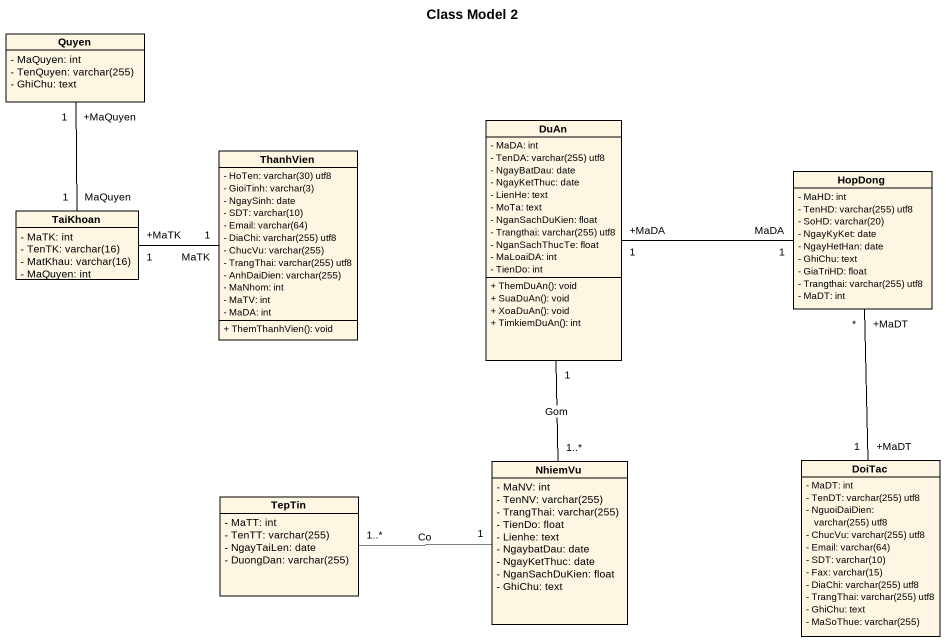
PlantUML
@startuml
title Class Model 2
hide circle
hide empty members
skinparam classAttributeIconSize 0
class Quyen {
  - MaQuyen: int
  {field} - TenQuyen: varchar(255)
  - GhiChu: text
}
class ThanhVien {
  {field} - HoTen: varchar(30) utf8
  {field} - GioiTinh: varchar(3)
  - NgaySinh: date
  {field} - SDT: varchar(10)
  {field} - Email: varchar(64)
  {field} - DiaChi: varchar(255) utf8
  {field} - ChucVu: varchar(255)
  {field} - TrangThai: varchar(255) utf8
  {field} - AnhDaiDien: varchar(255)
  - MaNhom: int
  - MaTV: int
  - MaDA: int
  + ThemThanhVien(): void
}
class DuAn {
  - MaDA: int
  {field} - TenDA: varchar(255) utf8
  - NgayBatDau: date
  - NgayKetThuc: date
  - LienHe: text
  - MoTa: text
  - NganSachDuKien: float
  {field} - Trangthai: varchar(255) utf8
  - NganSachThucTe: float
  - MaLoaiDA: int
  - TienDo: int
  + ThemDuAn(): void
  + SuaDuAn(): void
  + XoaDuAn(): void
  + TimkiemDuAn(): int
}
class HopDong {
  - MaHD: int
  {field} - TenHD: varchar(255) utf8
  {field} - SoHD: varchar(20)
  - NgayKyKet: date
  - NgayHetHan: date
  - GhiChu: text
  - GiaTriHD: float
  {field} - Trangthai: varchar(255) utf8
  - MaDT: int
}
class TaiKhoan {
  - MaTK: int
  {field} - TenTK: varchar(16)
  {field} - MatKhau: varchar(16)
  - MaQuyen: int
}
class NhiemVu {
  - MaNV: int
  {field} - TenNV: varchar(255)
  {field} - TrangThai: varchar(255)
  - TienDo: float
  - Lienhe: text
  - NgaybatDau: date
  - NgayKetThuc: date
  - NganSachDuKien: float
  - GhiChu: text
}
class DoiTac {
  - MaDT: int
  {field} - TenDT: varchar(255) utf8
  {field} - NguoiDaiDien: varchar(255) utf8
  {field} - ChucVu: varchar(255) utf8
  {field} - Email: varchar(64)
  {field} - SDT: varchar(10)
  {field} - Fax: varchar(15)
  {field} - DiaChi: varchar(255) utf8
  {field} - TrangThai: varchar(255) utf8
  - GhiChu: text
  {field} - MaSoThue: varchar(255)
}
class TepTin {
  - MaTT: int
  {field} - TenTT: varchar(255)
  - NgayTaiLen: date
  {field} - DuongDan: varchar(255)
}
Quyen "+MaQuyen\n1" -- "MaQuyen\n1" TaiKhoan
DuAn "+MaDA\n1" -right- "MaDA\n1" HopDong
TaiKhoan "+MaTK\n1" -right- "MaTK\n1" ThanhVien
NhiemVu "1..*" -up- "1" DuAn : Gom
DoiTac "+MaDT\n1" -up- "+MaDT\n*" HopDong
TepTin "1..*" -right- "1" NhiemVu : Co
@enduml
